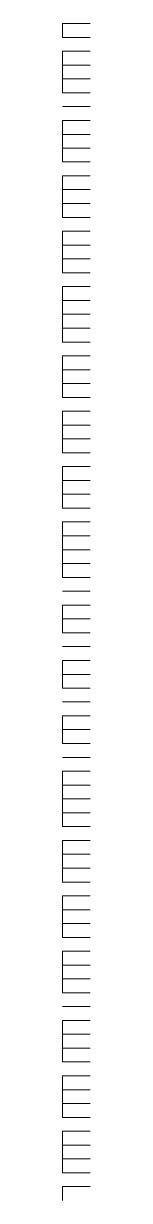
# Model space of a CAD drawing. Header units: inches. Extents: x 0.2 to 10.8, y 0.5 to 8.
# Drawn here: x 9.515 to 9.5183, y 5.415 to 5.5567 of the extents above; entities that cross this region are included whole.
import ezdxf

# ---------------------------------------------------------------- set-up
doc = ezdxf.new("R2010")
doc.units = ezdxf.units.IN
doc.header["$MEASUREMENT"] = 0
doc.layers.add('PDF_Geometry', color=7, linetype='Continuous')

msp = doc.modelspace()

# ---------------------------------------------------------------- linework, layer by layer
at = {"layer": 'PDF_Geometry', "lineweight": 9}
for points in [[(9.515, 5.55667), (9.51667, 5.55667)], [(9.515, 5.55667), (9.515, 5.555)], [(9.515, 5.55667), (9.51667, 5.55667)], [(9.51667, 5.55667), (9.51833, 5.55667)], [(9.51667, 5.55667), (9.51833, 5.55667)], [(9.515, 5.555), (9.51667, 5.555)], [(9.515, 5.555), (9.51667, 5.555)], [(9.51667, 5.555), (9.51833, 5.555)], [(9.51667, 5.555), (9.51833, 5.555)], [(9.515, 5.55333), (9.51667, 5.55333)], [(9.515, 5.55333), (9.515, 5.55167)], [(9.515, 5.55333), (9.51667, 5.55333)], [(9.51667, 5.55333), (9.51833, 5.55333)], [(9.51667, 5.55333), (9.51833, 5.55333)], [(9.515, 5.55167), (9.51667, 5.55167)], [(9.515, 5.55167), (9.515, 5.55)], [(9.515, 5.55167), (9.51667, 5.55167)], [(9.51667, 5.55167), (9.51833, 5.55167)], [(9.51667, 5.55167), (9.51833, 5.55167)], [(9.515, 5.55), (9.51667, 5.55)], [(9.515, 5.55), (9.515, 5.54833)], [(9.515, 5.55), (9.51667, 5.55)], [(9.51667, 5.55), (9.51833, 5.55)], [(9.51667, 5.55), (9.51833, 5.55)], [(9.515, 5.54833), (9.51667, 5.54833)], [(9.515, 5.54833), (9.51667, 5.54833)], [(9.515, 5.54833), (9.51667, 5.54833)], [(9.51667, 5.54833), (9.51833, 5.54833)], [(9.51667, 5.54833), (9.51833, 5.54833)], [(9.51667, 5.54833), (9.51833, 5.54833)], [(9.515, 5.54667), (9.51667, 5.54667)], [(9.515, 5.54667), (9.51667, 5.54667)], [(9.515, 5.54667), (9.51667, 5.54667)], [(9.51667, 5.54667), (9.51833, 5.54667)], [(9.51667, 5.54667), (9.51833, 5.54667)], [(9.51667, 5.54667), (9.51833, 5.54667)], [(9.515, 5.545), (9.51667, 5.545)], [(9.515, 5.545), (9.515, 5.54333)], [(9.515, 5.545), (9.51667, 5.545)], [(9.51667, 5.545), (9.51833, 5.545)], [(9.51667, 5.545), (9.51833, 5.545)], [(9.515, 5.54333), (9.51667, 5.54333)], [(9.515, 5.54333), (9.515, 5.54167)], [(9.515, 5.54333), (9.51667, 5.54333)], [(9.51667, 5.54333), (9.51833, 5.54333)], [(9.51667, 5.54333), (9.51833, 5.54333)], [(9.515, 5.54167), (9.51667, 5.54167)], [(9.515, 5.54167), (9.515, 5.54)], [(9.515, 5.54167), (9.51667, 5.54167)], [(9.51667, 5.54167), (9.51833, 5.54167)], [(9.51667, 5.54167), (9.51833, 5.54167)], [(9.515, 5.54), (9.51667, 5.54)], [(9.515, 5.54), (9.51667, 5.54)], [(9.51667, 5.54), (9.51833, 5.54)], [(9.51667, 5.54), (9.51833, 5.54)], [(9.515, 5.53833), (9.51667, 5.53833)], [(9.515, 5.53833), (9.515, 5.53667)], [(9.515, 5.53833), (9.51667, 5.53833)], [(9.51667, 5.53833), (9.51833, 5.53833)], [(9.51667, 5.53833), (9.51833, 5.53833)], [(9.515, 5.53667), (9.51667, 5.53667)], [(9.515, 5.53667), (9.515, 5.535)], [(9.515, 5.53667), (9.51667, 5.53667)], [(9.51667, 5.53667), (9.51833, 5.53667)], [(9.51667, 5.53667), (9.51833, 5.53667)], [(9.515, 5.535), (9.51667, 5.535)], [(9.515, 5.535), (9.515, 5.53333)], [(9.515, 5.535), (9.51667, 5.535)], [(9.51667, 5.535), (9.51833, 5.535)], [(9.51667, 5.535), (9.51833, 5.535)], [(9.515, 5.53333), (9.51667, 5.53333)], [(9.515, 5.53333), (9.51667, 5.53333)], [(9.51667, 5.53333), (9.51833, 5.53333)], [(9.51667, 5.53333), (9.51833, 5.53333)], [(9.515, 5.53167), (9.51667, 5.53167)], [(9.515, 5.53167), (9.515, 5.53)], [(9.515, 5.53167), (9.51667, 5.53167)], [(9.51667, 5.53167), (9.51833, 5.53167)], [(9.51667, 5.53167), (9.51833, 5.53167)], [(9.515, 5.53), (9.51667, 5.53)], [(9.515, 5.53), (9.515, 5.52833)], [(9.515, 5.53), (9.51667, 5.53)], [(9.51667, 5.53), (9.51833, 5.53)], [(9.51667, 5.53), (9.51833, 5.53)], [(9.515, 5.52833), (9.51667, 5.52833)], [(9.515, 5.52833), (9.515, 5.52667)], [(9.515, 5.52833), (9.51667, 5.52833)], [(9.51667, 5.52833), (9.51833, 5.52833)], [(9.51667, 5.52833), (9.51833, 5.52833)], [(9.515, 5.52667), (9.51667, 5.52667)], [(9.515, 5.52667), (9.51667, 5.52667)], [(9.51667, 5.52667), (9.51833, 5.52667)], [(9.51667, 5.52667), (9.51833, 5.52667)], [(9.515, 5.525), (9.51667, 5.525)], [(9.515, 5.525), (9.515, 5.52333)], [(9.515, 5.525), (9.51667, 5.525)], [(9.51667, 5.525), (9.51833, 5.525)], [(9.51667, 5.525), (9.51833, 5.525)], [(9.515, 5.52333), (9.51667, 5.52333)], [(9.515, 5.52333), (9.515, 5.52167)], [(9.515, 5.52333), (9.51667, 5.52333)], [(9.51667, 5.52333), (9.51833, 5.52333)], [(9.51667, 5.52333), (9.51833, 5.52333)], [(9.515, 5.52167), (9.51667, 5.52167)], [(9.515, 5.52167), (9.515, 5.52)], [(9.515, 5.52167), (9.51667, 5.52167)], [(9.51667, 5.52167), (9.51833, 5.52167)], [(9.51667, 5.52167), (9.51833, 5.52167)], [(9.515, 5.52), (9.51667, 5.52)], [(9.515, 5.52), (9.515, 5.51833)], [(9.515, 5.52), (9.51667, 5.52)], [(9.51667, 5.52), (9.51833, 5.52)], [(9.51667, 5.52), (9.51833, 5.52)], [(9.515, 5.51833), (9.51667, 5.51833)], [(9.515, 5.51833), (9.51667, 5.51833)], [(9.51667, 5.51833), (9.51833, 5.51833)], [(9.51667, 5.51833), (9.51833, 5.51833)], [(9.515, 5.51667), (9.51667, 5.51667)], [(9.515, 5.51667), (9.515, 5.515)], [(9.515, 5.51667), (9.51667, 5.51667)], [(9.51667, 5.51667), (9.51833, 5.51667)], [(9.51667, 5.51667), (9.51833, 5.51667)], [(9.515, 5.515), (9.51667, 5.515)], [(9.515, 5.515), (9.515, 5.51333)], [(9.515, 5.515), (9.51667, 5.515)], [(9.51667, 5.515), (9.51833, 5.515)], [(9.51667, 5.515), (9.51833, 5.515)], [(9.515, 5.51333), (9.51667, 5.51333)], [(9.515, 5.51333), (9.515, 5.51167)], [(9.515, 5.51333), (9.51667, 5.51333)], [(9.51667, 5.51333), (9.51833, 5.51333)], [(9.51667, 5.51333), (9.51833, 5.51333)], [(9.515, 5.51167), (9.51667, 5.51167)], [(9.515, 5.51167), (9.51667, 5.51167)], [(9.51667, 5.51167), (9.51833, 5.51167)], [(9.51667, 5.51167), (9.51833, 5.51167)], [(9.515, 5.51), (9.51667, 5.51)], [(9.515, 5.51), (9.515, 5.50833)], [(9.515, 5.51), (9.51667, 5.51)], [(9.51667, 5.51), (9.51833, 5.51)], [(9.51667, 5.51), (9.51833, 5.51)], [(9.515, 5.50833), (9.51667, 5.50833)], [(9.515, 5.50833), (9.515, 5.50667)], [(9.515, 5.50833), (9.51667, 5.50833)], [(9.51667, 5.50833), (9.51833, 5.50833)], [(9.51667, 5.50833), (9.51833, 5.50833)], [(9.515, 5.50667), (9.51667, 5.50667)], [(9.515, 5.50667), (9.515, 5.505)], [(9.515, 5.50667), (9.51667, 5.50667)], [(9.51667, 5.50667), (9.51833, 5.50667)], [(9.51667, 5.50667), (9.51833, 5.50667)], [(9.515, 5.505), (9.51667, 5.505)], [(9.515, 5.505), (9.51667, 5.505)], [(9.51667, 5.505), (9.51833, 5.505)], [(9.51667, 5.505), (9.51833, 5.505)], [(9.515, 5.50333), (9.51667, 5.50333)], [(9.515, 5.50333), (9.515, 5.50167)], [(9.515, 5.50333), (9.51667, 5.50333)], [(9.51667, 5.50333), (9.51833, 5.50333)], [(9.51667, 5.50333), (9.51833, 5.50333)], [(9.515, 5.50167), (9.51667, 5.50167)], [(9.515, 5.50167), (9.515, 5.5)], [(9.515, 5.50167), (9.51667, 5.50167)], [(9.51667, 5.50167), (9.51833, 5.50167)], [(9.51667, 5.50167), (9.51833, 5.50167)], [(9.515, 5.5), (9.51667, 5.5)], [(9.515, 5.5), (9.515, 5.49833)], [(9.515, 5.5), (9.51667, 5.5)], [(9.51667, 5.5), (9.51833, 5.5)], [(9.51667, 5.5), (9.51833, 5.5)], [(9.515, 5.49833), (9.51667, 5.49833)], [(9.515, 5.49833), (9.51667, 5.49833)], [(9.51667, 5.49833), (9.51833, 5.49833)], [(9.51667, 5.49833), (9.51833, 5.49833)], [(9.515, 5.49667), (9.51667, 5.49667)], [(9.515, 5.49667), (9.515, 5.495)], [(9.515, 5.49667), (9.51667, 5.49667)], [(9.51667, 5.49667), (9.51833, 5.49667)], [(9.51667, 5.49667), (9.51833, 5.49667)], [(9.515, 5.495), (9.51667, 5.495)], [(9.515, 5.495), (9.515, 5.49333)], [(9.515, 5.495), (9.51667, 5.495)], [(9.51667, 5.495), (9.51833, 5.495)], [(9.51667, 5.495), (9.51833, 5.495)], [(9.515, 5.49333), (9.51667, 5.49333)], [(9.515, 5.49333), (9.515, 5.49167)], [(9.515, 5.49333), (9.51667, 5.49333)], [(9.51667, 5.49333), (9.51833, 5.49333)], [(9.51667, 5.49333), (9.51833, 5.49333)], [(9.515, 5.49167), (9.51667, 5.49167)], [(9.515, 5.49167), (9.515, 5.49)], [(9.515, 5.49167), (9.51667, 5.49167)], [(9.51667, 5.49167), (9.51833, 5.49167)], [(9.51667, 5.49167), (9.51833, 5.49167)], [(9.515, 5.49), (9.51667, 5.49)], [(9.515, 5.49), (9.51667, 5.49)], [(9.515, 5.49), (9.51667, 5.49)], [(9.51667, 5.49), (9.51833, 5.49)], [(9.51667, 5.49), (9.51833, 5.49)], [(9.51667, 5.49), (9.51833, 5.49)], [(9.515, 5.48833), (9.51667, 5.48833)], [(9.515, 5.48833), (9.51667, 5.48833)], [(9.515, 5.48833), (9.51667, 5.48833)], [(9.51667, 5.48833), (9.51833, 5.48833)], [(9.51667, 5.48833), (9.51833, 5.48833)], [(9.51667, 5.48833), (9.51833, 5.48833)], [(9.515, 5.48667), (9.51667, 5.48667)], [(9.515, 5.48667), (9.515, 5.485)], [(9.515, 5.48667), (9.51667, 5.48667)], [(9.51667, 5.48667), (9.51833, 5.48667)], [(9.51667, 5.48667), (9.51833, 5.48667)], [(9.515, 5.485), (9.51667, 5.485)], [(9.515, 5.485), (9.515, 5.48333)], [(9.515, 5.485), (9.51667, 5.485)], [(9.51667, 5.485), (9.51833, 5.485)], [(9.51667, 5.485), (9.51833, 5.485)], [(9.515, 5.48333), (9.51667, 5.48333)], [(9.515, 5.48333), (9.51667, 5.48333)], [(9.515, 5.48333), (9.51667, 5.48333)], [(9.51667, 5.48333), (9.51833, 5.48333)], [(9.51667, 5.48333), (9.51833, 5.48333)], [(9.51667, 5.48333), (9.51833, 5.48333)], [(9.515, 5.48167), (9.51667, 5.48167)], [(9.515, 5.48167), (9.51667, 5.48167)], [(9.515, 5.48167), (9.51667, 5.48167)], [(9.51667, 5.48167), (9.51833, 5.48167)], [(9.51667, 5.48167), (9.51833, 5.48167)], [(9.51667, 5.48167), (9.51833, 5.48167)], [(9.515, 5.48), (9.51667, 5.48)], [(9.515, 5.48), (9.515, 5.47833)], [(9.515, 5.48), (9.51667, 5.48)], [(9.51667, 5.48), (9.51833, 5.48)], [(9.51667, 5.48), (9.51833, 5.48)], [(9.515, 5.47833), (9.51667, 5.47833)], [(9.515, 5.47833), (9.515, 5.47667)], [(9.515, 5.47833), (9.51667, 5.47833)], [(9.51667, 5.47833), (9.51833, 5.47833)], [(9.51667, 5.47833), (9.51833, 5.47833)], [(9.515, 5.47667), (9.51667, 5.47667)], [(9.515, 5.47667), (9.51667, 5.47667)], [(9.515, 5.47667), (9.51667, 5.47667)], [(9.51667, 5.47667), (9.51833, 5.47667)], [(9.51667, 5.47667), (9.51833, 5.47667)], [(9.51667, 5.47667), (9.51833, 5.47667)], [(9.515, 5.475), (9.51667, 5.475)], [(9.515, 5.475), (9.51667, 5.475)], [(9.515, 5.475), (9.51667, 5.475)], [(9.51667, 5.475), (9.51833, 5.475)], [(9.51667, 5.475), (9.51833, 5.475)], [(9.51667, 5.475), (9.51833, 5.475)], [(9.515, 5.47333), (9.51667, 5.47333)], [(9.515, 5.47333), (9.515, 5.47167)], [(9.515, 5.47333), (9.51667, 5.47333)], [(9.51667, 5.47333), (9.51833, 5.47333)], [(9.51667, 5.47333), (9.51833, 5.47333)], [(9.515, 5.47167), (9.51667, 5.47167)], [(9.515, 5.47167), (9.515, 5.47)], [(9.515, 5.47167), (9.51667, 5.47167)], [(9.51667, 5.47167), (9.51833, 5.47167)], [(9.51667, 5.47167), (9.51833, 5.47167)], [(9.515, 5.47), (9.51667, 5.47)], [(9.515, 5.47), (9.51667, 5.47)], [(9.515, 5.47), (9.51667, 5.47)], [(9.51667, 5.47), (9.51833, 5.47)], [(9.51667, 5.47), (9.51833, 5.47)], [(9.51667, 5.47), (9.51833, 5.47)], [(9.515, 5.46833), (9.51667, 5.46833)], [(9.515, 5.46833), (9.51667, 5.46833)], [(9.515, 5.46833), (9.51667, 5.46833)], [(9.51667, 5.46833), (9.51833, 5.46833)], [(9.51667, 5.46833), (9.51833, 5.46833)], [(9.51667, 5.46833), (9.51833, 5.46833)], [(9.515, 5.46667), (9.51667, 5.46667)], [(9.515, 5.46667), (9.515, 5.465)], [(9.515, 5.46667), (9.51667, 5.46667)], [(9.51667, 5.46667), (9.51833, 5.46667)], [(9.51667, 5.46667), (9.51833, 5.46667)], [(9.515, 5.465), (9.51667, 5.465)], [(9.515, 5.465), (9.515, 5.46333)], [(9.515, 5.465), (9.51667, 5.465)], [(9.51667, 5.465), (9.51833, 5.465)], [(9.51667, 5.465), (9.51833, 5.465)], [(9.515, 5.46333), (9.51667, 5.46333)], [(9.515, 5.46333), (9.515, 5.46167)], [(9.515, 5.46333), (9.51667, 5.46333)], [(9.51667, 5.46333), (9.51833, 5.46333)], [(9.51667, 5.46333), (9.51833, 5.46333)], [(9.515, 5.46167), (9.51667, 5.46167)], [(9.515, 5.46167), (9.515, 5.46)], [(9.515, 5.46167), (9.51667, 5.46167)], [(9.51667, 5.46167), (9.51833, 5.46167)], [(9.51667, 5.46167), (9.51833, 5.46167)], [(9.515, 5.46), (9.51667, 5.46)], [(9.515, 5.46), (9.51667, 5.46)], [(9.51667, 5.46), (9.51833, 5.46)], [(9.51667, 5.46), (9.51833, 5.46)], [(9.515, 5.45833), (9.51667, 5.45833)], [(9.515, 5.45833), (9.515, 5.45667)], [(9.515, 5.45833), (9.51667, 5.45833)], [(9.51667, 5.45833), (9.51833, 5.45833)], [(9.51667, 5.45833), (9.51833, 5.45833)], [(9.515, 5.45667), (9.51667, 5.45667)], [(9.515, 5.45667), (9.515, 5.455)], [(9.515, 5.45667), (9.51667, 5.45667)], [(9.51667, 5.45667), (9.51833, 5.45667)], [(9.51667, 5.45667), (9.51833, 5.45667)], [(9.515, 5.455), (9.51667, 5.455)], [(9.515, 5.455), (9.515, 5.45333)], [(9.515, 5.455), (9.51667, 5.455)], [(9.51667, 5.455), (9.51833, 5.455)], [(9.51667, 5.455), (9.51833, 5.455)], [(9.515, 5.45333), (9.51667, 5.45333)], [(9.515, 5.45333), (9.51667, 5.45333)], [(9.51667, 5.45333), (9.51833, 5.45333)], [(9.51667, 5.45333), (9.51833, 5.45333)], [(9.515, 5.45167), (9.51667, 5.45167)], [(9.515, 5.45167), (9.515, 5.45)], [(9.515, 5.45167), (9.51667, 5.45167)], [(9.51667, 5.45167), (9.51833, 5.45167)], [(9.51667, 5.45167), (9.51833, 5.45167)], [(9.515, 5.45), (9.51667, 5.45)], [(9.515, 5.45), (9.515, 5.44833)], [(9.515, 5.45), (9.51667, 5.45)], [(9.51667, 5.45), (9.51833, 5.45)], [(9.51667, 5.45), (9.51833, 5.45)], [(9.515, 5.44833), (9.51667, 5.44833)], [(9.515, 5.44833), (9.515, 5.44667)], [(9.515, 5.44833), (9.51667, 5.44833)], [(9.51667, 5.44833), (9.51833, 5.44833)], [(9.51667, 5.44833), (9.51833, 5.44833)], [(9.515, 5.44667), (9.51667, 5.44667)], [(9.515, 5.44667), (9.51667, 5.44667)], [(9.51667, 5.44667), (9.51833, 5.44667)], [(9.51667, 5.44667), (9.51833, 5.44667)], [(9.515, 5.445), (9.51667, 5.445)], [(9.515, 5.445), (9.515, 5.44333)], [(9.515, 5.445), (9.51667, 5.445)], [(9.51667, 5.445), (9.51833, 5.445)], [(9.51667, 5.445), (9.51833, 5.445)], [(9.515, 5.44333), (9.51667, 5.44333)], [(9.515, 5.44333), (9.515, 5.44167)], [(9.515, 5.44333), (9.51667, 5.44333)], [(9.51667, 5.44333), (9.51833, 5.44333)], [(9.51667, 5.44333), (9.51833, 5.44333)], [(9.515, 5.44167), (9.51667, 5.44167)], [(9.515, 5.44167), (9.515, 5.44)], [(9.515, 5.44167), (9.51667, 5.44167)], [(9.51667, 5.44167), (9.51833, 5.44167)], [(9.51667, 5.44167), (9.51833, 5.44167)], [(9.515, 5.44), (9.51667, 5.44)], [(9.515, 5.44), (9.51667, 5.44)], [(9.515, 5.44), (9.51667, 5.44)], [(9.51667, 5.44), (9.51833, 5.44)], [(9.51667, 5.44), (9.51833, 5.44)], [(9.51667, 5.44), (9.51833, 5.44)], [(9.515, 5.43833), (9.51667, 5.43833)], [(9.515, 5.43833), (9.51667, 5.43833)], [(9.515, 5.43833), (9.51667, 5.43833)], [(9.51667, 5.43833), (9.51833, 5.43833)], [(9.51667, 5.43833), (9.51833, 5.43833)], [(9.51667, 5.43833), (9.51833, 5.43833)], [(9.515, 5.43667), (9.51667, 5.43667)], [(9.515, 5.43667), (9.515, 5.435)], [(9.515, 5.43667), (9.51667, 5.43667)], [(9.51667, 5.43667), (9.51833, 5.43667)], [(9.51667, 5.43667), (9.51833, 5.43667)], [(9.515, 5.435), (9.51667, 5.435)], [(9.515, 5.435), (9.515, 5.43333)], [(9.515, 5.435), (9.51667, 5.435)], [(9.51667, 5.435), (9.51833, 5.435)], [(9.51667, 5.435), (9.51833, 5.435)], [(9.515, 5.43333), (9.51667, 5.43333)], [(9.515, 5.43333), (9.515, 5.43167)], [(9.515, 5.43333), (9.51667, 5.43333)], [(9.51667, 5.43333), (9.51833, 5.43333)], [(9.51667, 5.43333), (9.51833, 5.43333)], [(9.515, 5.43167), (9.51667, 5.43167)], [(9.515, 5.43167), (9.51667, 5.43167)], [(9.51667, 5.43167), (9.51833, 5.43167)], [(9.51667, 5.43167), (9.51833, 5.43167)], [(9.515, 5.43), (9.51667, 5.43)], [(9.515, 5.43), (9.515, 5.42833)], [(9.515, 5.43), (9.51667, 5.43)], [(9.51667, 5.43), (9.51833, 5.43)], [(9.51667, 5.43), (9.51833, 5.43)], [(9.515, 5.42833), (9.51667, 5.42833)], [(9.515, 5.42833), (9.515, 5.42667)], [(9.515, 5.42833), (9.51667, 5.42833)], [(9.51667, 5.42833), (9.51833, 5.42833)], [(9.51667, 5.42833), (9.51833, 5.42833)], [(9.515, 5.42667), (9.51667, 5.42667)], [(9.515, 5.42667), (9.515, 5.425)], [(9.515, 5.42667), (9.51667, 5.42667)], [(9.51667, 5.42667), (9.51833, 5.42667)], [(9.51667, 5.42667), (9.51833, 5.42667)], [(9.515, 5.425), (9.51667, 5.425)], [(9.515, 5.425), (9.51667, 5.425)], [(9.51667, 5.425), (9.51833, 5.425)], [(9.51667, 5.425), (9.51833, 5.425)], [(9.515, 5.42333), (9.51667, 5.42333)], [(9.515, 5.42333), (9.515, 5.42167)], [(9.515, 5.42333), (9.51667, 5.42333)], [(9.51667, 5.42333), (9.51833, 5.42333)], [(9.51667, 5.42333), (9.51833, 5.42333)], [(9.515, 5.42167), (9.51667, 5.42167)], [(9.515, 5.42167), (9.515, 5.42)], [(9.515, 5.42167), (9.51667, 5.42167)], [(9.51667, 5.42167), (9.51833, 5.42167)], [(9.51667, 5.42167), (9.51833, 5.42167)], [(9.515, 5.42), (9.51667, 5.42)], [(9.515, 5.42), (9.515, 5.41833)], [(9.515, 5.42), (9.51667, 5.42)], [(9.51667, 5.42), (9.51833, 5.42)], [(9.51667, 5.42), (9.51833, 5.42)], [(9.515, 5.41833), (9.51667, 5.41833)], [(9.515, 5.41833), (9.51667, 5.41833)], [(9.51667, 5.41833), (9.51833, 5.41833)], [(9.51667, 5.41833), (9.51833, 5.41833)], [(9.515, 5.41667), (9.51667, 5.41667)], [(9.515, 5.41667), (9.515, 5.415)], [(9.515, 5.41667), (9.51667, 5.41667)], [(9.51667, 5.41667), (9.51833, 5.41667)], [(9.51667, 5.41667), (9.51833, 5.41667)]]:
    msp.add_lwpolyline(points, dxfattribs=at)

doc.saveas('drawing.dxf')
